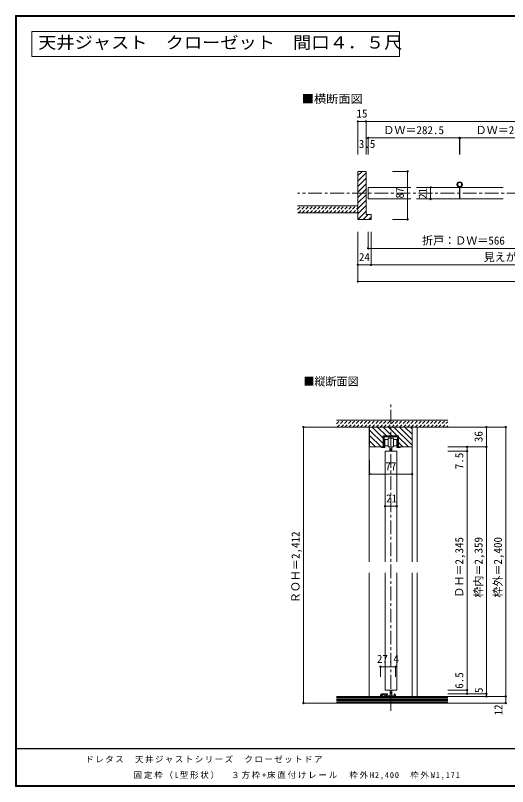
# Model space of a CAD drawing. Units: millimetres, scale not verified. Extents: x -973 to 977, y -718 to 696.
# Drawn here: x -973 to -82, y -701 to 696 of the extents above; entities that cross this region are included whole.
import ezdxf
from ezdxf.enums import TextEntityAlignment as Align

# ---------------------------------------------------------------- set-up
doc = ezdxf.new("R2010")
doc.units = ezdxf.units.MM
doc.header["$LTSCALE"] = 5
doc.header["$PDMODE"] = 32
doc.header["$PDSIZE"] = 2.5
doc.linetypes.add('CHAIN1', pattern=[8, 5, -1, 1, -1])
doc.linetypes.add('DASHED1', pattern=[1.8, 1.2, -0.6])
for name, color, linetype, lineweight in [('0-1_通り芯', 4, 'CHAIN1', 9), ('0-3_仕上げ', 7, 'Continuous', 9), ('0-4_枠', 7, 'Continuous', 9), ('0-6_扉', 6, 'Continuous', 9), ('0-7_金物', 7, 'Continuous', 9), ('0-A_文字', 3, 'Continuous', 9), ('0-B_寸法', 7, 'Continuous', 9), ('0-C_ハッチ', 4, 'DASHED1', 9), ('F-1_枠', 6, 'Continuous', 9)]:
    doc.layers.add(name, color=color, linetype=linetype, lineweight=lineweight)
doc.layers.add('F-A_文字', color=7, linetype='Continuous')
doc.styles.add('ＭＳ ゴシック', font='')
doc.styles.get('ＭＳ ゴシック').set_extended_font_data('MS Gothic')

msp = doc.modelspace()

# ---------------------------------------------------------------- linework, layer by layer
at = {"layer": '0-1_通り芯'}
for p, q in [((462, 373.877), (-462, 373.877)), ((-293.097, -563.638), (-293.097, -4.667))]:
    msp.add_line(p, q, dxfattribs=at)
at = {"layer": '0-3_仕上げ', "color": 4}
for p, q in [((-262.806, 413.377), (-290.011, 413.377)), ((-262.806, 413.377), (-262.806, 326.377)), ((-262.806, 326.377), (-290.011, 326.377))]:
    msp.add_line(p, q, dxfattribs=at)
at = {"layer": '0-3_仕上げ', "color": 2}
for p, q in [((-353, 350.877), (-462, 350.877)), ((-353, 338.377), (-462, 338.377)), ((-190.097, -37.167), (-391.597, -37.167)), ((-190.097, -49.667), (-391.597, -49.667)), ((-190.097, -537.667), (-391.597, -537.667)), ((-391.597, -549.667), (-190.097, -549.667))]:
    msp.add_line(p, q, dxfattribs=at)
at = {"layer": '0-3_仕上げ'}
for p, q in [((-391.597, -539.667), (-190.097, -539.667)), ((-391.597, -541.667), (-190.097, -541.667)), ((-391.597, -543.667), (-190.097, -543.667)), ((-391.597, -545.667), (-190.097, -545.667)), ((-391.597, -547.667), (-190.097, -547.667))]:
    msp.add_line(p, q, dxfattribs=at)
for p in [(-262.806, 413.377), (-262.806, 326.377)]:
    msp.add_point(p, dxfattribs=at)
at = {"layer": '0-4_枠', "color": 3}
for p, q in [((-353, 413.377), (-338, 413.377)), ((-338, 335.377), (-338, 413.377)), ((-329, 335.377), (-338, 335.377)), ((-329, 335.377), (-329, 326.377)), ((-331.597, -49.667), (-331.597, -85.667)), ((-331.597, -49.667), (-254.597, -49.667)), ((-254.597, -49.667), (-254.597, -85.667)), ((-307.097, -65.667), (-279.097, -65.667)), ((-307.097, -85.667), (-307.097, -65.667)), ((-279.097, -65.667), (-279.097, -85.667)), ((-331.597, -85.667), (-307.097, -85.667)), ((-254.597, -85.667), (-279.097, -85.667))]:
    msp.add_line(p, q, dxfattribs=at)
at = {"layer": '0-4_枠', "color": 4}
for p, q in [((-353, 405.661), (-345.284, 413.377)), ((-353, 395.762), (-338, 410.762)), ((-353, 385.862), (-338, 400.862)), ((-353, 375.963), (-338, 390.963)), ((-353, 366.063), (-338, 381.063)), ((-353, 356.164), (-338, 371.164)), ((-353, 346.264), (-338, 361.264)), ((-353, 336.365), (-338, 351.365)), ((-353, 326.465), (-338, 341.465)), ((-343.189, 326.377), (-334.189, 335.377)), ((-333.289, 326.377), (-329, 330.666)), ((-331.597, -49.667), (-332.597, -49.667)), ((-332.597, -293.667), (-332.597, -49.667)), ((-254.597, -293.667), (-254.597, -49.667)), ((-254.597, -49.667), (-245.597, -49.667)), ((-245.597, -293.667), (-245.597, -49.667)), ((-332.597, -537.667), (-332.597, -313.667)), ((-254.597, -537.667), (-254.597, -313.667)), ((-245.597, -537.667), (-245.597, -313.667))]:
    msp.add_line(p, q, dxfattribs=at)
at = {"layer": '0-4_枠'}
for p, q in [((-312.097, -537.667), (-312.097, -534.967)), ((-312.097, -537.667), (-311.097, -537.667)), ((-311.097, -537.667), (-311.097, -534.924)), ((-310.097, -532.967), (-306.397, -532.967)), ((-309.197, -537.667), (-308.097, -537.667)), ((-308.097, -537.667), (-308.097, -535.067)), ((-307.997, -534.967), (-304.197, -534.967)), ((-306.097, -533.267), (-306.397, -532.967)), ((-306.097, -533.267), (-305.797, -532.967)), ((-299.497, -532.967), (-305.797, -532.967)), ((-304.097, -537.667), (-304.097, -535.067)), ((-304.097, -537.667), (-302.997, -537.667)), ((-302.997, -537.667), (-302.997, -535.741)), ((-302.909, -535.529), (-301.909, -534.529)), ((-301.397, -534.741), (-301.397, -536.667)), ((-300.397, -537.667), (-284.697, -537.667)), ((-300.297, -534.267), (-300.297, -536.267)), ((-299.397, -533.967), (-299.997, -533.967)), ((-299.797, -536.767), (-293.397, -536.767)), ((-299.197, -533.267), (-299.197, -533.767)), ((-293.097, -537.067), (-293.397, -536.767)), ((-286.997, -533.267), (-286.997, -533.767)), ((-286.797, -533.967), (-286.197, -533.967)), ((-285.897, -534.267), (-285.897, -536.267)), ((-284.697, -534.967), (-284.697, -537.667))]:
    msp.add_line(p, q, dxfattribs=at)
at = {"layer": '0-4_枠', "color": 3}
msp.add_lwpolyline([(-329, 326.377), (-353, 326.377), (-353, 413.377)], dxfattribs=at)
at = {"layer": '0-4_枠'}
for points in [[(-309.197, -537.667), (-309.197, -535.617), (-310.243, -534.57)], [(-293.097, -537.067), (-292.797, -536.767), (-286.397, -536.767)]]:
    msp.add_lwpolyline(points, dxfattribs=at)
for centre, radius, start, end in [((-310.097, -534.967), 2, 90, 180), ((-310.597, -534.924), 0.5, 45, 180), ((-307.997, -535.067), 0.1, 90, 180), ((-304.197, -535.067), 0.1, 0, 90), ((-302.697, -535.741), 0.3, 135, 180), ((-301.697, -534.741), 0.3, 360, 135), ((-300.397, -536.667), 1, 180, 270), ((-299.997, -534.267), 0.3, 90, 180), ((-299.797, -536.267), 0.5, 180, 270), ((-299.497, -533.267), 0.3, 360, 90), ((-299.397, -533.767), 0.2, 270, 360), ((-286.697, -533.267), 0.3, 90, 180), ((-286.797, -533.767), 0.2, 180, 270), ((-286.697, -534.967), 2, 360, 90), ((-286.397, -536.267), 0.5, 270, 0), ((-286.197, -534.267), 0.3, 0, 90)]:
    msp.add_arc(centre, radius, start, end, dxfattribs=at)
at = {"layer": '0-6_扉'}
for p, q in [((-334.5, 384.377), (-256.75, 384.377)), ((-334.5, 384.377), (-334.5, 363.377)), ((-246.75, 384.377), (-169, 384.377)), ((-169, 384.377), (-169, 363.377)), ((-168, 384.377), (-89.5, 384.377)), ((-168, 384.377), (-168, 363.377)), ((-334.5, 363.377), (-256.75, 363.377)), ((-246.75, 363.377), (-169, 363.377)), ((-168, 363.377), (-89.5, 363.377)), ((-303.597, -93.167), (-303.597, -293.667)), ((-303.597, -93.167), (-282.597, -93.167)), ((-282.597, -93.167), (-282.597, -293.667)), ((-303.597, -313.667), (-303.597, -526.167)), ((-282.597, -313.667), (-282.597, -526.167)), ((-303.597, -526.167), (-282.597, -526.167))]:
    msp.add_line(p, q, dxfattribs=at)
at = {"layer": '0-7_金物'}
for p, q in [((-305.097, -67.667), (-305.097, -85.667)), ((-281.097, -67.667), (-305.097, -67.667)), ((-281.097, -85.667), (-281.097, -67.667)), ((-304.067, -72.465), (-304.067, -83.465)), ((-298.097, -72.465), (-304.067, -72.465)), ((-304.067, -83.465), (-298.097, -83.465)), ((-288.097, -83.465), (-282.067, -83.465)), ((-307.097, -85.667), (-310.097, -85.667)), ((-310.097, -85.667), (-310.097, -86.667)), ((-303.93, -86.667), (-310.097, -86.667)), ((-305.097, -85.667), (-303.93, -85.667)), ((-303.93, -86.667), (-303.93, -85.667)), ((-298.097, -85.667), (-288.097, -85.667)), ((-295.097, -85.667), (-295.097, -93.167)), ((-295.097, -93.167), (-291.097, -93.167)), ((-291.097, -93.167), (-291.097, -85.667)), ((-282.395, -86.667), (-276.097, -86.667)), ((-279.097, -85.667), (-276.097, -85.667)), ((-276.097, -85.667), (-276.097, -86.667)), ((-294.597, -526.209), (-294.597, -536.767)), ((-291.597, -526.209), (-291.597, -536.767)), ((-291.597, -536.767), (-294.597, -536.767))]:
    msp.add_line(p, q, dxfattribs=at)
for points in [[(-288.097, -85.667), (-288.097, -69.667), (-298.097, -69.667), (-298.097, -85.667)], [(-282.067, -83.465), (-282.067, -72.465), (-288.097, -72.465)], [(-282.395, -86.667), (-282.395, -85.667), (-281.097, -85.667)]]:
    msp.add_lwpolyline(points, dxfattribs=at)
for radius in [5, 3.5]:
    msp.add_circle((-168.5, 389.46), radius, dxfattribs=at)
at = {"layer": '0-A_文字'}
for p, q in [((-943.333, 621.667), (-943.333, 666.667)), ((-943.333, 666.667), (-277.381, 666.667)), ((-277.381, 621.667), (-277.381, 666.667)), ((-943.333, 621.667), (-277.381, 621.667))]:
    msp.add_line(p, q, dxfattribs=at)
at = {"layer": '0-A_文字', "color": 4}
for p, q in [((-284.697, -483.767), (-312.097, -483.767)), ((-312.097, -483.767), (-312.097, -501.787)), ((-284.697, -483.767), (-284.697, -501.787))]:
    msp.add_line(p, q, dxfattribs=at)
at = {"layer": '0-A_文字', "color": 7}
for p in [(-312.097, -483.767), (-284.697, -483.767)]:
    msp.add_point(p, dxfattribs=at)
at = {"layer": '0-B_寸法', "color": 4}
for p, q in [((-353, 503.877), (-338, 503.877)), ((-353, 503.877), (-353, 443.877)), ((-338, 503.877), (-338, 443.877)), ((-338, 503.877), (338, 503.877)), ((-338, 473.877), (-334.5, 473.877)), ((-334.5, 473.877), (-334.5, 443.877)), ((-168, 473.877), (-168, 443.877)), ((-168, 473.877), (-1, 473.877)), ((-221.271, 363.377), (-221.271, 384.377)), ((-353, 213.877), (-353, 303.877)), ((-334.5, 303.877), (-334.5, 273.877)), ((-329, 243.877), (-329, 303.877)), ((334.5, 273.877), (-334.5, 273.877)), ((-353, 243.877), (-329, 243.877)), ((-329, 243.877), (329, 243.877)), ((-353, 213.877), (353, 213.877)), ((-451.597, -49.667), (-451.597, -549.667)), ((-451.597, -49.667), (-391.597, -49.667)), ((-190.097, -49.667), (-85.097, -49.667)), ((-120.097, -537.667), (-120.097, -49.667)), ((-85.097, -549.667), (-85.097, -49.667)), ((-190.097, -85.667), (-155.097, -85.667)), ((-190.097, -93.167), (-155.097, -93.167)), ((-155.097, -85.667), (-120.097, -85.667)), ((-155.097, -532.667), (-155.097, -85.667)), ((-331.597, -134.914), (-331.597, -109.295)), ((-254.597, -134.914), (-254.597, -109.295)), ((-254.597, -134.914), (-331.597, -134.914)), ((-303.597, -179.124), (-303.597, -193.163)), ((-282.597, -179.124), (-282.597, -193.163)), ((-282.597, -193.163), (-303.597, -193.163)), ((-190.097, -526.167), (-155.097, -526.167)), ((-190.097, -532.667), (-120.097, -532.667)), ((-190.097, -537.667), (-85.097, -537.667)), ((-391.597, -549.667), (-451.597, -549.667)), ((-190.097, -549.667), (-85.097, -549.667))]:
    msp.add_line(p, q, dxfattribs=at)
msp.add_lwpolyline([(-334.5, 473.877), (-169, 473.877), (-169, 443.877)], dxfattribs=at)
at = {"layer": '0-B_寸法'}
for p in [(-353, 503.877), (-338, 503.877), (-334.5, 473.877), (-169, 473.877), (-168, 473.877), (-221.271, 384.377), (-221.271, 363.377), (-334.5, 273.877), (-353, 243.877), (-329, 243.877), (-353, 213.877), (-451.597, -49.667), (-120.097, -49.667), (-85.097, -49.667), (-155.097, -85.667), (-155.097, -93.167), (-120.097, -85.667), (-331.597, -134.914), (-254.597, -134.914), (-303.597, -193.163), (-282.597, -193.163), (-155.097, -526.167), (-155.097, -532.667), (-120.097, -532.667), (-120.097, -537.667), (-85.097, -537.667), (-451.597, -549.667), (-85.097, -549.667)]:
    msp.add_point(p, dxfattribs=at)
at = {"layer": '0-C_ハッチ'}
for p, q in [((-462, 344.13), (-455.253, 350.877)), ((-460.682, 338.377), (-448.182, 350.877)), ((-453.611, 338.377), (-441.111, 350.877)), ((-446.54, 338.377), (-434.04, 350.877)), ((-439.468, 338.377), (-426.968, 350.877)), ((-432.397, 338.377), (-419.897, 350.877)), ((-425.326, 338.377), (-412.826, 350.877)), ((-418.255, 338.377), (-405.755, 350.877)), ((-411.184, 338.377), (-398.684, 350.877)), ((-404.113, 338.377), (-391.613, 350.877)), ((-397.042, 338.377), (-384.542, 350.877)), ((-389.971, 338.377), (-377.471, 350.877)), ((-382.9, 338.377), (-370.4, 350.877)), ((-375.829, 338.377), (-363.329, 350.877)), ((-368.758, 338.377), (-356.258, 350.877)), ((-361.687, 338.377), (-353, 347.064)), ((-354.616, 338.377), (-353, 339.993)), ((-391.597, -43.647), (-385.117, -37.167)), ((-390.545, -49.667), (-378.045, -37.167)), ((-383.474, -49.667), (-370.974, -37.167)), ((-376.403, -49.667), (-363.903, -37.167)), ((-369.332, -49.667), (-356.832, -37.167)), ((-362.261, -49.667), (-349.761, -37.167)), ((-355.19, -49.667), (-342.69, -37.167)), ((-348.119, -49.667), (-335.619, -37.167)), ((-341.048, -49.667), (-328.548, -37.167)), ((-333.977, -49.667), (-321.477, -37.167)), ((-326.906, -49.667), (-314.406, -37.167)), ((-319.835, -49.667), (-307.335, -37.167)), ((-312.764, -49.667), (-300.264, -37.167)), ((-305.693, -49.667), (-293.193, -37.167)), ((-298.622, -49.667), (-286.122, -37.167)), ((-291.551, -49.667), (-279.051, -37.167)), ((-284.479, -49.667), (-271.979, -37.167)), ((-277.408, -49.667), (-264.908, -37.167)), ((-270.337, -49.667), (-257.837, -37.167)), ((-263.266, -49.667), (-250.766, -37.167)), ((-256.195, -49.667), (-243.695, -37.167)), ((-249.124, -49.667), (-236.624, -37.167)), ((-242.053, -49.667), (-229.553, -37.167)), ((-234.982, -49.667), (-222.482, -37.167)), ((-227.911, -49.667), (-215.411, -37.167)), ((-220.84, -49.667), (-208.34, -37.167)), ((-213.769, -49.667), (-201.269, -37.167)), ((-206.698, -49.667), (-194.198, -37.167)), ((-199.627, -49.667), (-190.097, -40.137)), ((-192.556, -49.667), (-190.097, -47.208))]:
    msp.add_line(p, q, dxfattribs=at)
at = {"layer": '0-C_ハッチ', "linetype": 'Continuous'}
for p, q in [((-307.097, -79.585), (-331.597, -55.085)), ((-307.097, -69.685), (-327.116, -49.667)), ((-301.216, -65.667), (-317.216, -49.667)), ((-291.317, -65.667), (-307.317, -49.667)), ((-281.417, -65.667), (-297.417, -49.667)), ((-254.597, -82.588), (-287.518, -49.667)), ((-254.597, -72.688), (-277.618, -49.667)), ((-254.597, -62.789), (-267.719, -49.667)), ((-254.597, -52.889), (-257.819, -49.667)), ((-310.915, -85.667), (-331.597, -64.985)), ((-261.417, -85.667), (-279.097, -67.987)), ((-320.814, -85.667), (-331.597, -74.884)), ((-271.317, -85.667), (-279.097, -77.886)), ((-330.714, -85.667), (-331.597, -84.784))]:
    msp.add_line(p, q, dxfattribs=at)
at = {"layer": 'F-1_枠'}
for p, q in [((-973.347, 695.833), (-973.347, -700.833)), ((-973.347, 695.833), (976.653, 695.833)), ((-973.347, 695), (976.653, 695)), ((-973.347, 694.167), (976.653, 694.167)), ((-972.514, 695.833), (-972.514, -700.833)), ((-971.68, 695.833), (-971.68, -700.833)), ((976.653, -631.667), (-973.347, -631.667)), ((976.653, -632.5), (-973.347, -632.5)), ((976.653, -699.167), (-973.347, -699.167)), ((976.653, -700), (-973.347, -700)), ((976.653, -700.833), (-973.347, -700.833))]:
    msp.add_line(p, q, dxfattribs=at)

# ---------------------------------------------------------------- texts
at = {"layer": '0-3_仕上げ', "style": 'ＭＳ ゴシック'}
msp.add_text('87', height=14.66, rotation=90, dxfattribs=at).set_placement((-265.306, 364.377), align=Align.BOTTOM_LEFT)
at = {"layer": '0-A_文字', "style": 'ＭＳ ゴシック', "width": 1.1}
msp.add_text('天井ジャスト\u3000クローゼット\u3000間口４．５尺', height=21.99, dxfattribs=at).set_placement((-932.083, 629.167), align=Align.BOTTOM_LEFT)
at = {"layer": '0-A_文字', "color": 7, "style": 'ＭＳ ゴシック', "width": 1.1}
msp.add_text('■横断面図', height=14.66, dxfattribs=at).set_placement((-454.327, 532.869), align=Align.BOTTOM_LEFT)
at = {"layer": '0-A_文字', "color": 7, "style": 'ＭＳ ゴシック'}
for s, p in [('■縦断面図', (-451.597, 21.108)), ('27.4', (-318.397, -481.267))]:
    msp.add_text(s, height=14.66, dxfattribs=at).set_placement(p, align=Align.BOTTOM_LEFT)
at = {"layer": '0-B_寸法', "style": 'ＭＳ ゴシック'}
for s, p in [('15', (-355.5, 506.377)), ('ＤＷ＝282.5', (-306.75, 476.377)), ('ＤＷ＝282.5', (-139.5, 476.377)), ('3.5', (-351.25, 451.377)), ('折戸：ＤＷ＝566', (-236.5, 276.377)), ('見えがかり枠内寸法＝1,123', (-125, 246.377)), ('24', (-351, 246.377)), ('77', (-303.097, -132.414)), ('21', (-301.847, -190.663))]:
    msp.add_text(s, height=14.66, dxfattribs=at).set_placement(p, align=Align.BOTTOM_LEFT)
for s, p in [('21', (-223.771, 363.502)), ('36', (-122.597, -77.042)), ('7.5', (-157.502, -126.047)), ('ＲＯＨ＝2,412', (-454.097, -368.667)), ('ＤＨ＝2,345', (-157.597, -358.667)), ('枠内＝2,359', (-122.597, -358.667)), ('枠外＝2,400', (-87.597, -358.667)), ('6.5', (-157.508, -523.724)), ('5', (-122.201, -531.487)), ('12', (-86.688, -572.024))]:
    msp.add_text(s, height=14.66, rotation=90, dxfattribs=at).set_placement(p, align=Align.BOTTOM_LEFT)
at = {"layer": 'F-A_文字', "char_height": 11, "attachment_point": 7, "style": 'ＭＳ ゴシック'}
for s, insert in [('\\T1.17;ドレタス\u3000天井ジャストシリーズ\u3000クローゼットドア', (-846.68, -658.333)), ('\\T1.21;固定枠（L型形状）\u3000３方枠+床直付けレール\u3000枠外H2,400\u3000枠外W1,171', (-759.206, -688.333))]:
    msp.add_mtext(s, dxfattribs=dict(at, insert=insert))

doc.saveas('drawing.dxf')
